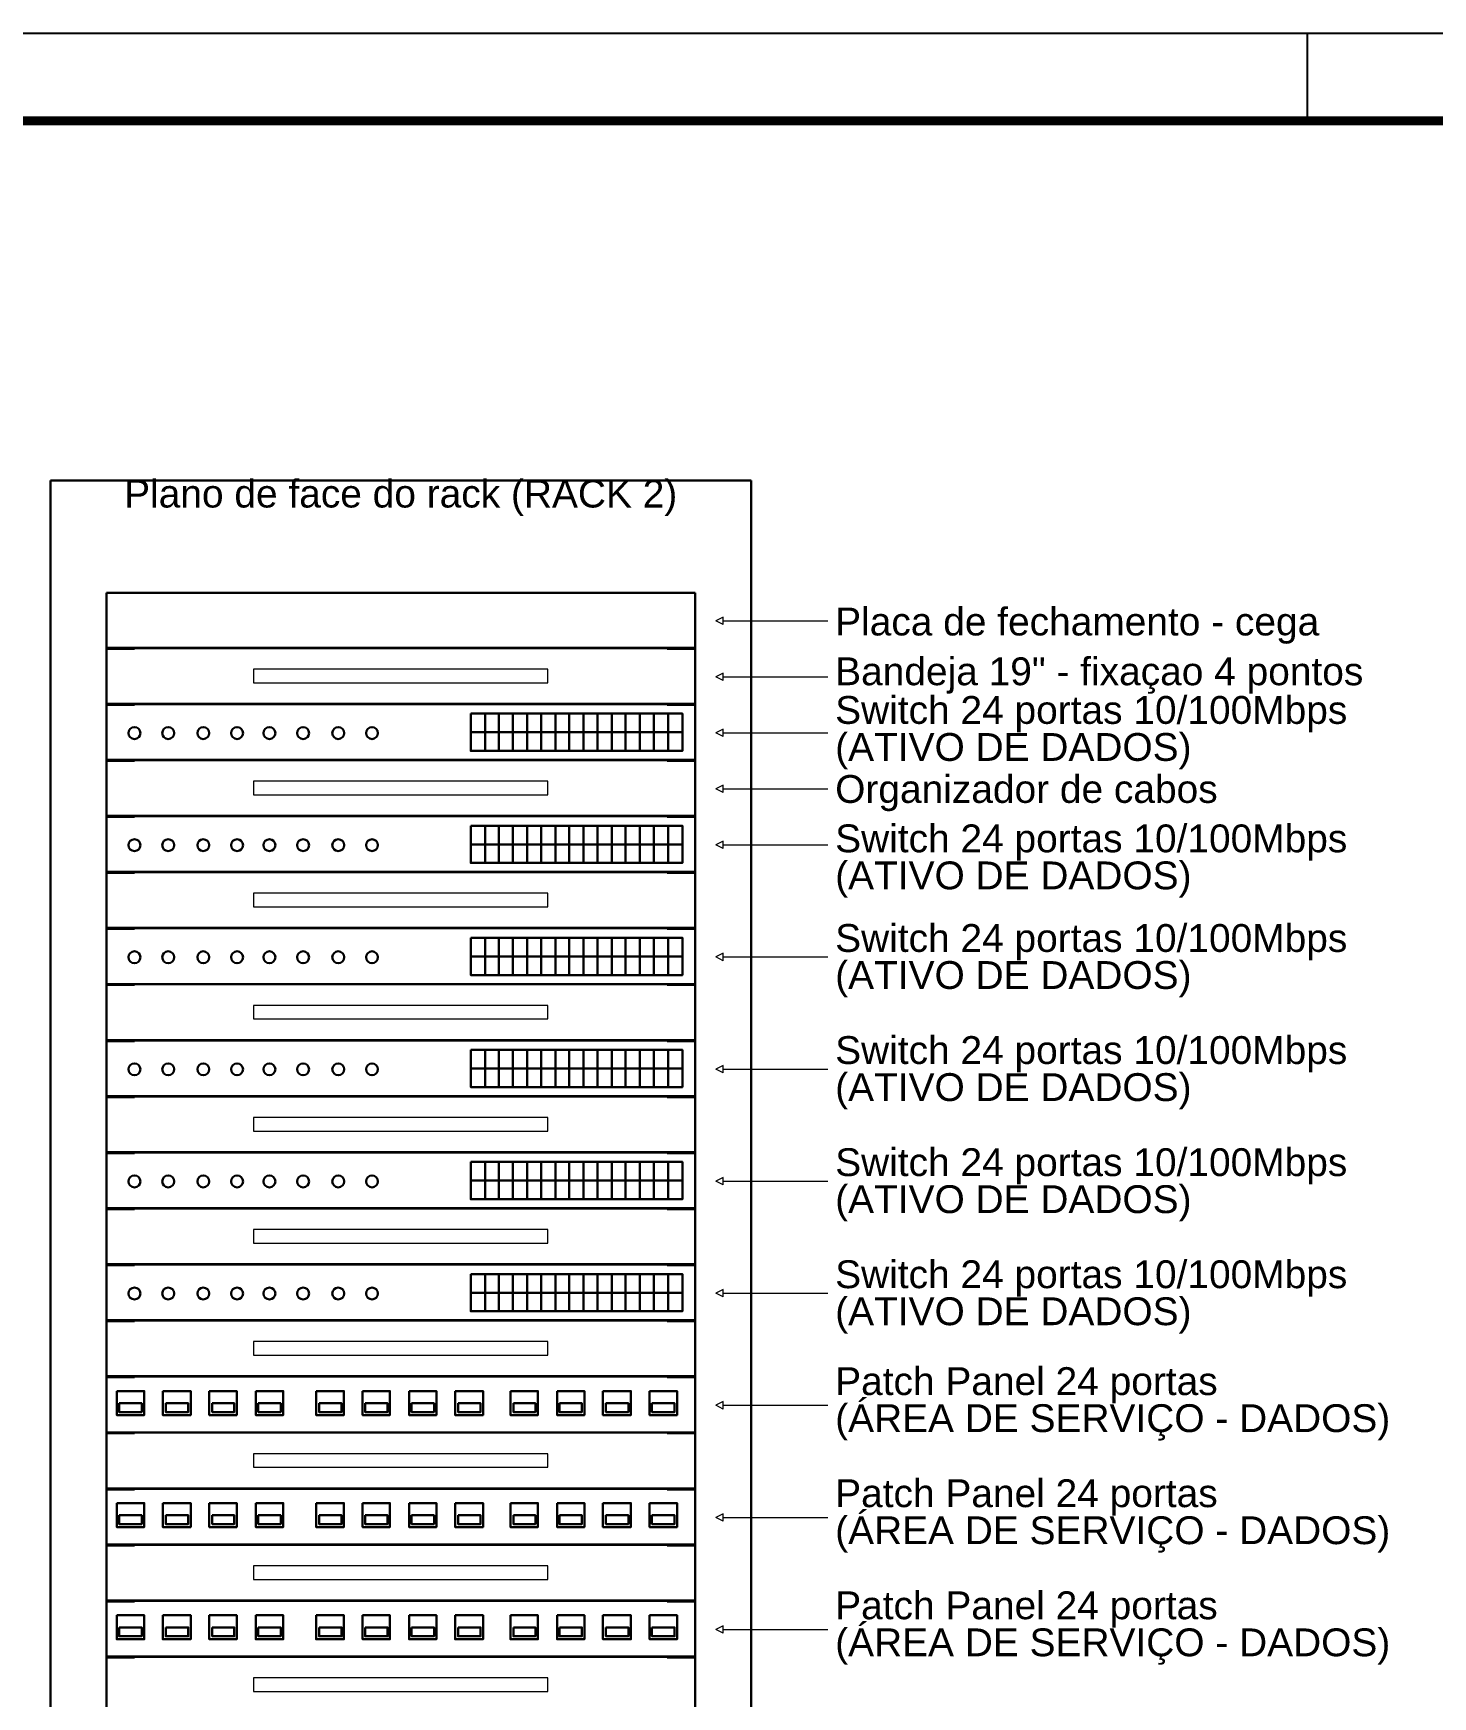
# Model space of a CAD drawing. Header units: millimetres. Extents: x 329 to 8779, y 382 to 3352.
# Drawn here: x 7127 to 7925, y 2403 to 3352 of the extents above; entities that cross this region are included whole.
import ezdxf

# ---------------------------------------------------------------- set-up
doc = ezdxf.new("R2010")
doc.units = ezdxf.units.MM
for name, color, linetype, lineweight in [('CE-Condutos', 6, 'Continuous', 30), ('DI-Linhas do quadro', 1, 'Continuous', 30), ('DI-Textos do quadro', 7, 'Continuous', 20), ('DI-Título do quadro', 1, 'Continuous', 30), ('P-SIMBOL', 5, 'Continuous', 20)]:
    doc.layers.add(name, color=color, linetype=linetype, lineweight=lineweight)
doc.layers.add('LEGENDA', color=7, linetype='Continuous')
doc.styles.add('Arial', font='Arial.ttf')

# ---------------------------------------------------------------- blocks, each defined once
blk = doc.blocks.new('A1 sem aba')
at = {"layer": 'LEGENDA'}
blk.add_line((-18.5, 58.4), (-18.5, 59.4), dxfattribs=at)
blk.add_lwpolyline([(-169, 59.4), (0, 59.4), (0, 0), (-169, 0), (-169, 59.4)], close=True, dxfattribs=at)
at = {"layer": 'LEGENDA', "const_width": 0.1}
blk.add_lwpolyline([(-1, 58.4), (-1, 1), (-166.5, 1), (-166.5, 58.4)], close=True, dxfattribs=at)

msp = doc.modelspace()

# ---------------------------------------------------------------- linework, layer by layer
at = {"layer": 'CE-Condutos'}
for p, q in [((7497.025, 2953.177), (7376.275, 2953.177)), ((7497.025, 2889.197), (7376.275, 2889.197)), ((7497.025, 2825.222), (7376.275, 2825.222)), ((7497.025, 2761.242), (7376.275, 2761.242)), ((7497.025, 2697.262), (7376.275, 2697.262)), ((7497.025, 2633.282), (7376.275, 2633.282))]:
    msp.add_line(p, q, dxfattribs=at)
for points in [[(7376.275, 2963.827), (7376.275, 2942.577), (7384.375, 2942.577), (7384.375, 2963.827), (7376.275, 2963.827)], [(7384.375, 2963.827), (7384.375, 2942.577), (7392.175, 2942.577), (7392.175, 2963.827), (7384.375, 2963.827)], [(7392.175, 2963.827), (7392.175, 2942.577), (7400.325, 2942.577), (7400.325, 2963.827), (7392.175, 2963.827)], [(7400.325, 2963.827), (7400.325, 2942.577), (7408.425, 2942.577), (7408.425, 2963.827), (7400.325, 2963.827)], [(7408.425, 2963.827), (7408.425, 2942.577), (7416.525, 2942.577), (7416.525, 2963.827), (7408.425, 2963.827)], [(7416.525, 2963.827), (7416.525, 2942.577), (7424.625, 2942.577), (7424.625, 2963.827), (7416.525, 2963.827)], [(7424.625, 2963.827), (7424.625, 2942.577), (7432.475, 2942.577), (7432.475, 2963.827), (7424.625, 2963.827)], [(7432.475, 2963.827), (7432.475, 2942.577), (7440.575, 2942.577), (7440.575, 2963.827), (7432.475, 2963.827)], [(7440.575, 2963.827), (7440.575, 2942.577), (7448.675, 2942.577), (7448.675, 2963.827), (7440.575, 2963.827)], [(7448.675, 2963.827), (7448.675, 2942.577), (7456.775, 2942.577), (7456.775, 2963.827), (7448.675, 2963.827)], [(7456.775, 2963.827), (7456.775, 2942.577), (7464.625, 2942.577), (7464.625, 2963.827), (7456.775, 2963.827)], [(7464.625, 2963.827), (7464.625, 2942.577), (7472.725, 2942.577), (7472.725, 2963.827), (7464.625, 2963.827)], [(7472.725, 2963.827), (7472.725, 2942.577), (7480.825, 2942.577), (7480.825, 2963.827), (7472.725, 2963.827)], [(7480.825, 2963.827), (7480.825, 2942.577), (7488.925, 2942.577), (7488.925, 2963.827), (7480.825, 2963.827)], [(7488.925, 2963.827), (7488.925, 2942.577), (7497.025, 2942.577), (7497.025, 2963.827), (7488.925, 2963.827)], [(7376.275, 2899.847), (7376.275, 2878.597), (7384.375, 2878.597), (7384.375, 2899.847), (7376.275, 2899.847)], [(7384.375, 2899.847), (7384.375, 2878.597), (7392.175, 2878.597), (7392.175, 2899.847), (7384.375, 2899.847)], [(7392.175, 2899.847), (7392.175, 2878.597), (7400.325, 2878.597), (7400.325, 2899.847), (7392.175, 2899.847)], [(7400.325, 2899.847), (7400.325, 2878.597), (7408.425, 2878.597), (7408.425, 2899.847), (7400.325, 2899.847)], [(7408.425, 2899.847), (7408.425, 2878.597), (7416.525, 2878.597), (7416.525, 2899.847), (7408.425, 2899.847)], [(7416.525, 2899.847), (7416.525, 2878.597), (7424.625, 2878.597), (7424.625, 2899.847), (7416.525, 2899.847)], [(7424.625, 2899.847), (7424.625, 2878.597), (7432.475, 2878.597), (7432.475, 2899.847), (7424.625, 2899.847)], [(7432.475, 2899.847), (7432.475, 2878.597), (7440.575, 2878.597), (7440.575, 2899.847), (7432.475, 2899.847)], [(7440.575, 2899.847), (7440.575, 2878.597), (7448.675, 2878.597), (7448.675, 2899.847), (7440.575, 2899.847)], [(7448.675, 2899.847), (7448.675, 2878.597), (7456.775, 2878.597), (7456.775, 2899.847), (7448.675, 2899.847)], [(7456.775, 2899.847), (7456.775, 2878.597), (7464.625, 2878.597), (7464.625, 2899.847), (7456.775, 2899.847)], [(7464.625, 2899.847), (7464.625, 2878.597), (7472.725, 2878.597), (7472.725, 2899.847), (7464.625, 2899.847)], [(7472.725, 2899.847), (7472.725, 2878.597), (7480.825, 2878.597), (7480.825, 2899.847), (7472.725, 2899.847)], [(7480.825, 2899.847), (7480.825, 2878.597), (7488.925, 2878.597), (7488.925, 2899.847), (7480.825, 2899.847)], [(7488.925, 2899.847), (7488.925, 2878.597), (7497.025, 2878.597), (7497.025, 2899.847), (7488.925, 2899.847)], [(7376.275, 2835.872), (7376.275, 2814.622), (7384.375, 2814.622), (7384.375, 2835.872), (7376.275, 2835.872)], [(7384.375, 2835.872), (7384.375, 2814.622), (7392.175, 2814.622), (7392.175, 2835.872), (7384.375, 2835.872)], [(7392.175, 2835.872), (7392.175, 2814.622), (7400.325, 2814.622), (7400.325, 2835.872), (7392.175, 2835.872)], [(7400.325, 2835.872), (7400.325, 2814.622), (7408.425, 2814.622), (7408.425, 2835.872), (7400.325, 2835.872)], [(7408.425, 2835.872), (7408.425, 2814.622), (7416.525, 2814.622), (7416.525, 2835.872), (7408.425, 2835.872)], [(7416.525, 2835.872), (7416.525, 2814.622), (7424.625, 2814.622), (7424.625, 2835.872), (7416.525, 2835.872)], [(7424.625, 2835.872), (7424.625, 2814.622), (7432.475, 2814.622), (7432.475, 2835.872), (7424.625, 2835.872)], [(7432.475, 2835.872), (7432.475, 2814.622), (7440.575, 2814.622), (7440.575, 2835.872), (7432.475, 2835.872)], [(7440.575, 2835.872), (7440.575, 2814.622), (7448.675, 2814.622), (7448.675, 2835.872), (7440.575, 2835.872)], [(7448.675, 2835.872), (7448.675, 2814.622), (7456.775, 2814.622), (7456.775, 2835.872), (7448.675, 2835.872)], [(7456.775, 2835.872), (7456.775, 2814.622), (7464.625, 2814.622), (7464.625, 2835.872), (7456.775, 2835.872)], [(7464.625, 2835.872), (7464.625, 2814.622), (7472.725, 2814.622), (7472.725, 2835.872), (7464.625, 2835.872)], [(7472.725, 2835.872), (7472.725, 2814.622), (7480.825, 2814.622), (7480.825, 2835.872), (7472.725, 2835.872)], [(7480.825, 2835.872), (7480.825, 2814.622), (7488.925, 2814.622), (7488.925, 2835.872), (7480.825, 2835.872)], [(7488.925, 2835.872), (7488.925, 2814.622), (7497.025, 2814.622), (7497.025, 2835.872), (7488.925, 2835.872)], [(7376.275, 2771.892), (7376.275, 2750.642), (7384.375, 2750.642), (7384.375, 2771.892), (7376.275, 2771.892)], [(7384.375, 2771.892), (7384.375, 2750.642), (7392.175, 2750.642), (7392.175, 2771.892), (7384.375, 2771.892)], [(7392.175, 2771.892), (7392.175, 2750.642), (7400.325, 2750.642), (7400.325, 2771.892), (7392.175, 2771.892)], [(7400.325, 2771.892), (7400.325, 2750.642), (7408.425, 2750.642), (7408.425, 2771.892), (7400.325, 2771.892)], [(7408.425, 2771.892), (7408.425, 2750.642), (7416.525, 2750.642), (7416.525, 2771.892), (7408.425, 2771.892)], [(7416.525, 2771.892), (7416.525, 2750.642), (7424.625, 2750.642), (7424.625, 2771.892), (7416.525, 2771.892)], [(7424.625, 2771.892), (7424.625, 2750.642), (7432.475, 2750.642), (7432.475, 2771.892), (7424.625, 2771.892)], [(7432.475, 2771.892), (7432.475, 2750.642), (7440.575, 2750.642), (7440.575, 2771.892), (7432.475, 2771.892)], [(7440.575, 2771.892), (7440.575, 2750.642), (7448.675, 2750.642), (7448.675, 2771.892), (7440.575, 2771.892)], [(7448.675, 2771.892), (7448.675, 2750.642), (7456.775, 2750.642), (7456.775, 2771.892), (7448.675, 2771.892)], [(7456.775, 2771.892), (7456.775, 2750.642), (7464.625, 2750.642), (7464.625, 2771.892), (7456.775, 2771.892)], [(7464.625, 2771.892), (7464.625, 2750.642), (7472.725, 2750.642), (7472.725, 2771.892), (7464.625, 2771.892)], [(7472.725, 2771.892), (7472.725, 2750.642), (7480.825, 2750.642), (7480.825, 2771.892), (7472.725, 2771.892)], [(7480.825, 2771.892), (7480.825, 2750.642), (7488.925, 2750.642), (7488.925, 2771.892), (7480.825, 2771.892)], [(7488.925, 2771.892), (7488.925, 2750.642), (7497.025, 2750.642), (7497.025, 2771.892), (7488.925, 2771.892)], [(7376.275, 2707.912), (7376.275, 2686.662), (7384.375, 2686.662), (7384.375, 2707.912), (7376.275, 2707.912)], [(7384.375, 2707.912), (7384.375, 2686.662), (7392.175, 2686.662), (7392.175, 2707.912), (7384.375, 2707.912)], [(7392.175, 2707.912), (7392.175, 2686.662), (7400.325, 2686.662), (7400.325, 2707.912), (7392.175, 2707.912)], [(7400.325, 2707.912), (7400.325, 2686.662), (7408.425, 2686.662), (7408.425, 2707.912), (7400.325, 2707.912)], [(7408.425, 2707.912), (7408.425, 2686.662), (7416.525, 2686.662), (7416.525, 2707.912), (7408.425, 2707.912)], [(7416.525, 2707.912), (7416.525, 2686.662), (7424.625, 2686.662), (7424.625, 2707.912), (7416.525, 2707.912)], [(7424.625, 2707.912), (7424.625, 2686.662), (7432.475, 2686.662), (7432.475, 2707.912), (7424.625, 2707.912)], [(7432.475, 2707.912), (7432.475, 2686.662), (7440.575, 2686.662), (7440.575, 2707.912), (7432.475, 2707.912)], [(7440.575, 2707.912), (7440.575, 2686.662), (7448.675, 2686.662), (7448.675, 2707.912), (7440.575, 2707.912)], [(7448.675, 2707.912), (7448.675, 2686.662), (7456.775, 2686.662), (7456.775, 2707.912), (7448.675, 2707.912)], [(7456.775, 2707.912), (7456.775, 2686.662), (7464.625, 2686.662), (7464.625, 2707.912), (7456.775, 2707.912)], [(7464.625, 2707.912), (7464.625, 2686.662), (7472.725, 2686.662), (7472.725, 2707.912), (7464.625, 2707.912)], [(7472.725, 2707.912), (7472.725, 2686.662), (7480.825, 2686.662), (7480.825, 2707.912), (7472.725, 2707.912)], [(7480.825, 2707.912), (7480.825, 2686.662), (7488.925, 2686.662), (7488.925, 2707.912), (7480.825, 2707.912)], [(7488.925, 2707.912), (7488.925, 2686.662), (7497.025, 2686.662), (7497.025, 2707.912), (7488.925, 2707.912)], [(7376.275, 2643.932), (7376.275, 2622.682), (7384.375, 2622.682), (7384.375, 2643.932), (7376.275, 2643.932)], [(7384.375, 2643.932), (7384.375, 2622.682), (7392.175, 2622.682), (7392.175, 2643.932), (7384.375, 2643.932)], [(7392.175, 2643.932), (7392.175, 2622.682), (7400.325, 2622.682), (7400.325, 2643.932), (7392.175, 2643.932)], [(7400.325, 2643.932), (7400.325, 2622.682), (7408.425, 2622.682), (7408.425, 2643.932), (7400.325, 2643.932)], [(7408.425, 2643.932), (7408.425, 2622.682), (7416.525, 2622.682), (7416.525, 2643.932), (7408.425, 2643.932)], [(7416.525, 2643.932), (7416.525, 2622.682), (7424.625, 2622.682), (7424.625, 2643.932), (7416.525, 2643.932)], [(7424.625, 2643.932), (7424.625, 2622.682), (7432.475, 2622.682), (7432.475, 2643.932), (7424.625, 2643.932)], [(7432.475, 2643.932), (7432.475, 2622.682), (7440.575, 2622.682), (7440.575, 2643.932), (7432.475, 2643.932)], [(7440.575, 2643.932), (7440.575, 2622.682), (7448.675, 2622.682), (7448.675, 2643.932), (7440.575, 2643.932)], [(7448.675, 2643.932), (7448.675, 2622.682), (7456.775, 2622.682), (7456.775, 2643.932), (7448.675, 2643.932)], [(7456.775, 2643.932), (7456.775, 2622.682), (7464.625, 2622.682), (7464.625, 2643.932), (7456.775, 2643.932)], [(7464.625, 2643.932), (7464.625, 2622.682), (7472.725, 2622.682), (7472.725, 2643.932), (7464.625, 2643.932)], [(7472.725, 2643.932), (7472.725, 2622.682), (7480.825, 2622.682), (7480.825, 2643.932), (7472.725, 2643.932)], [(7480.825, 2643.932), (7480.825, 2622.682), (7488.925, 2622.682), (7488.925, 2643.932), (7480.825, 2643.932)], [(7488.925, 2643.932), (7488.925, 2622.682), (7497.025, 2622.682), (7497.025, 2643.932), (7488.925, 2643.932)], [(7174.125, 2577.157), (7174.125, 2563.457), (7189.825, 2563.457), (7189.825, 2577.157), (7174.125, 2577.157)], [(7200.425, 2577.157), (7200.425, 2563.457), (7216.375, 2563.457), (7216.375, 2577.157), (7200.425, 2577.157)], [(7226.975, 2577.157), (7226.975, 2563.457), (7242.625, 2563.457), (7242.625, 2577.157), (7226.975, 2577.157)], [(7253.525, 2577.157), (7253.525, 2563.457), (7269.175, 2563.457), (7269.175, 2577.157), (7253.525, 2577.157)], [(7287.925, 2577.157), (7287.925, 2563.457), (7303.875, 2563.457), (7303.875, 2577.157), (7287.925, 2577.157)], [(7314.475, 2577.157), (7314.475, 2563.457), (7330.125, 2563.457), (7330.125, 2577.157), (7314.475, 2577.157)], [(7341.025, 2577.157), (7341.025, 2563.457), (7356.675, 2563.457), (7356.675, 2577.157), (7341.025, 2577.157)], [(7367.325, 2577.157), (7367.325, 2563.457), (7383.275, 2563.457), (7383.275, 2577.157), (7367.325, 2577.157)], [(7398.925, 2577.157), (7398.925, 2563.457), (7414.575, 2563.457), (7414.575, 2577.157), (7398.925, 2577.157)], [(7425.475, 2577.157), (7425.475, 2563.457), (7441.125, 2563.457), (7441.125, 2577.157), (7425.475, 2577.157)], [(7451.725, 2577.157), (7451.725, 2563.457), (7467.675, 2563.457), (7467.675, 2577.157), (7451.725, 2577.157)], [(7478.275, 2577.157), (7478.275, 2563.457), (7493.975, 2563.457), (7493.975, 2577.157), (7478.275, 2577.157)], [(7175.525, 2570.207), (7175.525, 2565.157), (7188.425, 2565.157), (7188.425, 2570.207), (7175.525, 2570.207)], [(7202.125, 2570.207), (7202.125, 2565.157), (7214.975, 2565.157), (7214.975, 2570.207), (7202.125, 2570.207)], [(7228.675, 2570.207), (7228.675, 2565.157), (7241.225, 2565.157), (7241.225, 2570.207), (7228.675, 2570.207)], [(7254.925, 2570.207), (7254.925, 2565.157), (7267.775, 2565.157), (7267.775, 2570.207), (7254.925, 2570.207)], [(7289.625, 2570.207), (7289.625, 2565.157), (7302.475, 2565.157), (7302.475, 2570.207), (7289.625, 2570.207)], [(7315.875, 2570.207), (7315.875, 2565.157), (7328.725, 2565.157), (7328.725, 2570.207), (7315.875, 2570.207)], [(7342.425, 2570.207), (7342.425, 2565.157), (7355.275, 2565.157), (7355.275, 2570.207), (7342.425, 2570.207)], [(7368.975, 2570.207), (7368.975, 2565.157), (7381.875, 2565.157), (7381.875, 2570.207), (7368.975, 2570.207)], [(7400.575, 2570.207), (7400.575, 2565.157), (7413.175, 2565.157), (7413.175, 2570.207), (7400.575, 2570.207)], [(7426.875, 2570.207), (7426.875, 2565.157), (7439.725, 2565.157), (7439.725, 2570.207), (7426.875, 2570.207)], [(7453.425, 2570.207), (7453.425, 2565.157), (7466.275, 2565.157), (7466.275, 2570.207), (7453.425, 2570.207)], [(7479.675, 2570.207), (7479.675, 2565.157), (7492.575, 2565.157), (7492.575, 2570.207), (7479.675, 2570.207)], [(7174.125, 2513.177), (7174.125, 2499.477), (7189.825, 2499.477), (7189.825, 2513.177), (7174.125, 2513.177)], [(7200.425, 2513.177), (7200.425, 2499.477), (7216.375, 2499.477), (7216.375, 2513.177), (7200.425, 2513.177)], [(7226.975, 2513.177), (7226.975, 2499.477), (7242.625, 2499.477), (7242.625, 2513.177), (7226.975, 2513.177)], [(7253.525, 2513.177), (7253.525, 2499.477), (7269.175, 2499.477), (7269.175, 2513.177), (7253.525, 2513.177)], [(7287.925, 2513.177), (7287.925, 2499.477), (7303.875, 2499.477), (7303.875, 2513.177), (7287.925, 2513.177)], [(7314.475, 2513.177), (7314.475, 2499.477), (7330.125, 2499.477), (7330.125, 2513.177), (7314.475, 2513.177)], [(7341.025, 2513.177), (7341.025, 2499.477), (7356.675, 2499.477), (7356.675, 2513.177), (7341.025, 2513.177)], [(7367.325, 2513.177), (7367.325, 2499.477), (7383.275, 2499.477), (7383.275, 2513.177), (7367.325, 2513.177)], [(7398.925, 2513.177), (7398.925, 2499.477), (7414.575, 2499.477), (7414.575, 2513.177), (7398.925, 2513.177)], [(7425.475, 2513.177), (7425.475, 2499.477), (7441.125, 2499.477), (7441.125, 2513.177), (7425.475, 2513.177)], [(7451.725, 2513.177), (7451.725, 2499.477), (7467.675, 2499.477), (7467.675, 2513.177), (7451.725, 2513.177)], [(7478.275, 2513.177), (7478.275, 2499.477), (7493.975, 2499.477), (7493.975, 2513.177), (7478.275, 2513.177)], [(7175.525, 2506.227), (7175.525, 2501.177), (7188.425, 2501.177), (7188.425, 2506.227), (7175.525, 2506.227)], [(7202.125, 2506.227), (7202.125, 2501.177), (7214.975, 2501.177), (7214.975, 2506.227), (7202.125, 2506.227)], [(7228.675, 2506.227), (7228.675, 2501.177), (7241.225, 2501.177), (7241.225, 2506.227), (7228.675, 2506.227)], [(7254.925, 2506.227), (7254.925, 2501.177), (7267.775, 2501.177), (7267.775, 2506.227), (7254.925, 2506.227)], [(7289.625, 2506.227), (7289.625, 2501.177), (7302.475, 2501.177), (7302.475, 2506.227), (7289.625, 2506.227)], [(7315.875, 2506.227), (7315.875, 2501.177), (7328.725, 2501.177), (7328.725, 2506.227), (7315.875, 2506.227)], [(7342.425, 2506.227), (7342.425, 2501.177), (7355.275, 2501.177), (7355.275, 2506.227), (7342.425, 2506.227)], [(7368.975, 2506.227), (7368.975, 2501.177), (7381.875, 2501.177), (7381.875, 2506.227), (7368.975, 2506.227)], [(7400.575, 2506.227), (7400.575, 2501.177), (7413.175, 2501.177), (7413.175, 2506.227), (7400.575, 2506.227)], [(7426.875, 2506.227), (7426.875, 2501.177), (7439.725, 2501.177), (7439.725, 2506.227), (7426.875, 2506.227)], [(7453.425, 2506.227), (7453.425, 2501.177), (7466.275, 2501.177), (7466.275, 2506.227), (7453.425, 2506.227)], [(7479.675, 2506.227), (7479.675, 2501.177), (7492.575, 2501.177), (7492.575, 2506.227), (7479.675, 2506.227)], [(7174.125, 2449.197), (7174.125, 2435.497), (7189.825, 2435.497), (7189.825, 2449.197), (7174.125, 2449.197)], [(7175.525, 2442.247), (7175.525, 2437.197), (7188.425, 2437.197), (7188.425, 2442.247), (7175.525, 2442.247)], [(7200.425, 2449.197), (7200.425, 2435.497), (7216.375, 2435.497), (7216.375, 2449.197), (7200.425, 2449.197)], [(7202.125, 2442.247), (7202.125, 2437.197), (7214.975, 2437.197), (7214.975, 2442.247), (7202.125, 2442.247)], [(7226.975, 2449.197), (7226.975, 2435.497), (7242.625, 2435.497), (7242.625, 2449.197), (7226.975, 2449.197)], [(7228.675, 2442.247), (7228.675, 2437.197), (7241.225, 2437.197), (7241.225, 2442.247), (7228.675, 2442.247)], [(7253.525, 2449.197), (7253.525, 2435.497), (7269.175, 2435.497), (7269.175, 2449.197), (7253.525, 2449.197)], [(7254.925, 2442.247), (7254.925, 2437.197), (7267.775, 2437.197), (7267.775, 2442.247), (7254.925, 2442.247)], [(7287.925, 2449.197), (7287.925, 2435.497), (7303.875, 2435.497), (7303.875, 2449.197), (7287.925, 2449.197)], [(7289.625, 2442.247), (7289.625, 2437.197), (7302.475, 2437.197), (7302.475, 2442.247), (7289.625, 2442.247)], [(7314.475, 2449.197), (7314.475, 2435.497), (7330.125, 2435.497), (7330.125, 2449.197), (7314.475, 2449.197)], [(7315.875, 2442.247), (7315.875, 2437.197), (7328.725, 2437.197), (7328.725, 2442.247), (7315.875, 2442.247)], [(7341.025, 2449.197), (7341.025, 2435.497), (7356.675, 2435.497), (7356.675, 2449.197), (7341.025, 2449.197)], [(7342.425, 2442.247), (7342.425, 2437.197), (7355.275, 2437.197), (7355.275, 2442.247), (7342.425, 2442.247)], [(7367.325, 2449.197), (7367.325, 2435.497), (7383.275, 2435.497), (7383.275, 2449.197), (7367.325, 2449.197)], [(7368.975, 2442.247), (7368.975, 2437.197), (7381.875, 2437.197), (7381.875, 2442.247), (7368.975, 2442.247)], [(7398.925, 2449.197), (7398.925, 2435.497), (7414.575, 2435.497), (7414.575, 2449.197), (7398.925, 2449.197)], [(7400.575, 2442.247), (7400.575, 2437.197), (7413.175, 2437.197), (7413.175, 2442.247), (7400.575, 2442.247)], [(7425.475, 2449.197), (7425.475, 2435.497), (7441.125, 2435.497), (7441.125, 2449.197), (7425.475, 2449.197)], [(7426.875, 2442.247), (7426.875, 2437.197), (7439.725, 2437.197), (7439.725, 2442.247), (7426.875, 2442.247)], [(7451.725, 2449.197), (7451.725, 2435.497), (7467.675, 2435.497), (7467.675, 2449.197), (7451.725, 2449.197)], [(7453.425, 2442.247), (7453.425, 2437.197), (7466.275, 2437.197), (7466.275, 2442.247), (7453.425, 2442.247)], [(7478.275, 2449.197), (7478.275, 2435.497), (7493.975, 2435.497), (7493.975, 2449.197), (7478.275, 2449.197)], [(7479.675, 2442.247), (7479.675, 2437.197), (7492.575, 2437.197), (7492.575, 2442.247), (7479.675, 2442.247)]]:
    msp.add_lwpolyline(points, close=True, dxfattribs=at)
for centre in [(7184.275, 2952.727), (7203.525, 2952.727), (7223.575, 2952.727), (7242.875, 2952.727), (7261.325, 2952.727), (7280.575, 2952.727), (7300.625, 2952.727), (7319.875, 2952.727), (7184.275, 2888.747), (7203.525, 2888.747), (7223.575, 2888.747), (7242.875, 2888.747), (7261.325, 2888.747), (7280.575, 2888.747), (7300.625, 2888.747), (7319.875, 2888.747), (7184.275, 2824.772), (7203.525, 2824.772), (7223.575, 2824.772), (7242.875, 2824.772), (7261.325, 2824.772), (7280.575, 2824.772), (7300.625, 2824.772), (7319.875, 2824.772), (7184.275, 2760.792), (7203.525, 2760.792), (7223.575, 2760.792), (7242.875, 2760.792), (7261.325, 2760.792), (7280.575, 2760.792), (7300.625, 2760.792), (7319.875, 2760.792), (7184.275, 2696.812), (7203.525, 2696.812), (7223.575, 2696.812), (7242.875, 2696.812), (7261.325, 2696.812), (7280.575, 2696.812), (7300.625, 2696.812), (7319.875, 2696.812), (7184.275, 2632.832), (7203.525, 2632.832), (7223.575, 2632.832), (7242.875, 2632.832), (7261.325, 2632.832), (7280.575, 2632.832), (7300.625, 2632.832), (7319.875, 2632.832)]:
    msp.add_circle(centre, 3.404, dxfattribs=at)
at = {"layer": 'DI-Linhas do quadro', "linetype": 'Continuous'}
for p, q in [((7136.285, 3096.832), (7536.285, 3096.832)), ((7136.285, 3096.832), (7136.285, 1561.352)), ((7536.285, 3096.832), (7536.285, 1561.352)), ((7168.275, 3032.857), (7504.295, 3032.857)), ((7168.275, 3032.857), (7168.275, 1625.327)), ((7168.275, 3032.857), (7184.269, 3032.857)), ((7504.295, 3032.857), (7488.3, 3032.857)), ((7504.295, 3032.857), (7504.295, 1625.327)), ((7168.275, 3000.867), (7184.269, 3000.867)), ((7504.295, 3000.867), (7488.3, 3000.867)), ((7168.275, 2968.877), (7184.269, 2968.877)), ((7504.295, 2968.877), (7488.3, 2968.877)), ((7168.275, 2936.887), (7184.269, 2936.887)), ((7504.295, 2936.887), (7488.3, 2936.887)), ((7168.275, 2904.897), (7184.269, 2904.897)), ((7504.295, 2904.897), (7488.3, 2904.897)), ((7168.275, 2872.907), (7184.269, 2872.907)), ((7504.295, 2872.907), (7488.3, 2872.907)), ((7168.275, 2840.922), (7184.269, 2840.922)), ((7504.295, 2840.922), (7488.3, 2840.922)), ((7168.275, 2808.932), (7184.269, 2808.932)), ((7504.295, 2808.932), (7488.3, 2808.932)), ((7168.275, 2776.942), (7184.269, 2776.942)), ((7504.295, 2776.942), (7488.3, 2776.942)), ((7168.275, 2744.952), (7184.269, 2744.952)), ((7504.295, 2744.952), (7488.3, 2744.952)), ((7168.275, 2712.962), (7184.269, 2712.962)), ((7504.295, 2712.962), (7488.3, 2712.962)), ((7168.275, 2680.972), (7184.269, 2680.972)), ((7504.295, 2680.972), (7488.3, 2680.972)), ((7168.275, 2648.982), (7184.269, 2648.982)), ((7504.295, 2648.982), (7488.3, 2648.982)), ((7168.275, 2616.997), (7184.269, 2616.997)), ((7504.295, 2616.997), (7488.3, 2616.997)), ((7168.275, 2585.007), (7184.269, 2585.007)), ((7168.275, 2585.007), (7184.275, 2585.007)), ((7504.295, 2585.007), (7488.3, 2585.007)), ((7168.275, 2553.017), (7184.269, 2553.017)), ((7504.295, 2553.017), (7488.3, 2553.017)), ((7168.275, 2521.027), (7184.269, 2521.027)), ((7168.275, 2521.027), (7184.275, 2521.027)), ((7504.295, 2521.027), (7488.3, 2521.027)), ((7168.275, 2489.037), (7184.269, 2489.037)), ((7504.295, 2489.037), (7488.3, 2489.037)), ((7168.275, 2457.047), (7184.269, 2457.047)), ((7168.275, 2457.047), (7184.275, 2457.047)), ((7504.295, 2457.047), (7488.3, 2457.047)), ((7168.275, 2425.062), (7184.269, 2425.062)), ((7504.295, 2425.062), (7488.3, 2425.062))]:
    msp.add_line(p, q, dxfattribs=at)
at = {"layer": 'DI-Textos do quadro', "linetype": 'Continuous'}
for p, q in [((7520.29, 3018.977), (7516.055, 3016.862)), ((7520.29, 3014.742), (7516.055, 3016.862)), ((7520.29, 3014.742), (7520.29, 3018.977)), ((7520.29, 3016.862), (7580.035, 3016.862)), ((7520.29, 2986.992), (7516.055, 2984.872)), ((7520.29, 2982.752), (7516.055, 2984.872)), ((7520.29, 2982.752), (7520.29, 2986.992)), ((7520.29, 2984.872), (7580.035, 2984.872)), ((7520.29, 2955.002), (7516.055, 2952.882)), ((7520.29, 2950.762), (7520.29, 2955.002)), ((7520.29, 2950.762), (7516.055, 2952.882)), ((7520.29, 2952.882), (7580.035, 2952.882)), ((7520.29, 2923.012), (7516.055, 2920.892)), ((7520.29, 2918.777), (7516.055, 2920.892)), ((7520.29, 2918.777), (7520.29, 2923.012)), ((7520.29, 2920.892), (7580.035, 2920.892)), ((7520.29, 2891.022), (7516.055, 2888.902)), ((7520.29, 2886.782), (7516.055, 2888.902)), ((7520.29, 2886.782), (7520.29, 2891.022)), ((7520.29, 2888.902), (7580.035, 2888.902)), ((7520.29, 2827.047), (7516.055, 2824.927)), ((7520.29, 2822.807), (7516.055, 2824.927)), ((7520.29, 2822.807), (7520.29, 2827.047)), ((7520.29, 2824.927), (7580.035, 2824.927)), ((7520.29, 2763.067), (7516.055, 2760.947)), ((7520.29, 2758.827), (7516.055, 2760.947)), ((7520.29, 2758.827), (7520.29, 2763.067)), ((7520.29, 2760.947), (7580.035, 2760.947)), ((7520.29, 2699.087), (7516.055, 2696.967)), ((7520.29, 2694.847), (7516.055, 2696.967)), ((7520.29, 2694.847), (7520.29, 2699.087)), ((7520.29, 2696.967), (7580.035, 2696.967)), ((7520.29, 2635.107), (7516.055, 2632.987)), ((7520.29, 2630.867), (7516.055, 2632.987)), ((7520.29, 2630.867), (7520.29, 2635.107)), ((7520.29, 2632.987), (7580.035, 2632.987)), ((7520.29, 2571.127), (7516.055, 2569.012)), ((7520.29, 2566.892), (7516.055, 2569.012)), ((7520.29, 2566.892), (7520.29, 2571.127)), ((7520.29, 2569.012), (7580.035, 2569.012)), ((7520.29, 2507.147), (7516.055, 2505.032)), ((7520.29, 2502.912), (7520.29, 2507.147)), ((7520.29, 2502.912), (7516.055, 2505.032)), ((7520.29, 2505.032), (7580.035, 2505.032)), ((7520.29, 2443.167), (7516.055, 2441.052)), ((7520.29, 2438.932), (7516.055, 2441.052)), ((7520.29, 2438.932), (7520.29, 2443.167)), ((7520.29, 2441.052), (7580.035, 2441.052))]:
    msp.add_line(p, q, dxfattribs=at)
at = {"layer": 'P-SIMBOL'}
for points in [[(7168.275, 3032.857), (7168.275, 3001.807), (7504.275, 3001.807), (7504.275, 3032.857), (7168.275, 3032.857)], [(7168.275, 3000.867), (7168.275, 2969.817), (7504.275, 2969.817), (7504.275, 3000.867), (7168.275, 3000.867)], [(7252.275, 2989.217), (7252.275, 2981.467), (7420.275, 2981.467), (7420.275, 2989.217), (7252.275, 2989.217)], [(7168.275, 2968.877), (7168.275, 2937.827), (7504.275, 2937.827), (7504.275, 2968.877), (7168.275, 2968.877)], [(7168.275, 2936.887), (7168.275, 2905.837), (7504.275, 2905.837), (7504.275, 2936.887), (7168.275, 2936.887)], [(7252.275, 2925.237), (7252.275, 2917.487), (7420.275, 2917.487), (7420.275, 2925.237), (7252.275, 2925.237)], [(7168.275, 2904.897), (7168.275, 2873.847), (7504.275, 2873.847), (7504.275, 2904.897), (7168.275, 2904.897)], [(7168.275, 2872.907), (7168.275, 2841.857), (7504.275, 2841.857), (7504.275, 2872.907), (7168.275, 2872.907)], [(7252.275, 2861.257), (7252.275, 2853.507), (7420.275, 2853.507), (7420.275, 2861.257), (7252.275, 2861.257)], [(7168.275, 2840.922), (7168.275, 2809.872), (7504.275, 2809.872), (7504.275, 2840.922), (7168.275, 2840.922)], [(7168.275, 2808.932), (7168.275, 2777.882), (7504.275, 2777.882), (7504.275, 2808.932), (7168.275, 2808.932)], [(7252.275, 2797.282), (7252.275, 2789.532), (7420.275, 2789.532), (7420.275, 2797.282), (7252.275, 2797.282)], [(7168.275, 2776.942), (7168.275, 2745.892), (7504.275, 2745.892), (7504.275, 2776.942), (7168.275, 2776.942)], [(7168.275, 2744.952), (7168.275, 2713.902), (7504.275, 2713.902), (7504.275, 2744.952), (7168.275, 2744.952)], [(7252.275, 2733.302), (7252.275, 2725.552), (7420.275, 2725.552), (7420.275, 2733.302), (7252.275, 2733.302)], [(7168.275, 2712.962), (7168.275, 2681.912), (7504.275, 2681.912), (7504.275, 2712.962), (7168.275, 2712.962)], [(7168.275, 2680.972), (7168.275, 2649.922), (7504.275, 2649.922), (7504.275, 2680.972), (7168.275, 2680.972)], [(7252.275, 2669.322), (7252.275, 2661.572), (7420.275, 2661.572), (7420.275, 2669.322), (7252.275, 2669.322)], [(7168.275, 2648.982), (7168.275, 2617.932), (7504.275, 2617.932), (7504.275, 2648.982), (7168.275, 2648.982)], [(7168.275, 2616.997), (7168.275, 2585.947), (7504.275, 2585.947), (7504.275, 2616.997), (7168.275, 2616.997)], [(7252.275, 2605.347), (7252.275, 2597.597), (7420.275, 2597.597), (7420.275, 2605.347), (7252.275, 2605.347)], [(7168.275, 2585.007), (7168.275, 2553.957), (7504.275, 2553.957), (7504.275, 2585.007), (7168.275, 2585.007)], [(7168.275, 2553.017), (7168.275, 2521.967), (7504.275, 2521.967), (7504.275, 2553.017), (7168.275, 2553.017)], [(7252.275, 2541.367), (7252.275, 2533.617), (7420.275, 2533.617), (7420.275, 2541.367), (7252.275, 2541.367)], [(7168.275, 2521.027), (7168.275, 2489.977), (7504.275, 2489.977), (7504.275, 2521.027), (7168.275, 2521.027)], [(7168.275, 2489.037), (7168.275, 2457.987), (7504.275, 2457.987), (7504.275, 2489.037), (7168.275, 2489.037)], [(7252.275, 2477.387), (7252.275, 2469.637), (7420.275, 2469.637), (7420.275, 2477.387), (7252.275, 2477.387)], [(7168.275, 2457.047), (7168.275, 2425.997), (7504.275, 2425.997), (7504.275, 2457.047), (7168.275, 2457.047)], [(7168.275, 2425.062), (7168.275, 2394.012), (7504.275, 2394.012), (7504.275, 2425.062), (7168.275, 2425.062)], [(7252.275, 2413.412), (7252.275, 2405.662), (7420.275, 2405.662), (7420.275, 2413.412), (7252.275, 2413.412)]]:
    msp.add_lwpolyline(points, close=True, dxfattribs=at)

# ---------------------------------------------------------------- block references
at = {"layer": 'LEGENDA', "xscale": 49.99999999947613, "yscale": 49.99999999947613, "zscale": 49.99999999947613}
msp.add_blockref('A1 sem aba', (8778.869, 382.199), dxfattribs=at)

# ---------------------------------------------------------------- texts
at = {"layer": 'DI-Textos do quadro', "char_height": 15.885, "attachment_point": 7, "line_spacing_factor": 0.798, "style": 'Arial'}
for s, insert, width in [('Placa de fechamento - cega', (7584.265, 3003.667), 495.612), ('Bandeja 19" - fixaçao 4 pontos', (7584.265, 2975.158), 571.86), ('Switch 24 portas 10/100Mbps \\P(ATIVO DE DADOS)', (7584.265, 2932.084), 495.612), ('Organizador de cabos', (7584.265, 2908.098), 457.488), ('Switch 24 portas 10/100Mbps \\P(ATIVO DE DADOS)', (7584.265, 2858.776), 495.612), ('Switch 24 portas 10/100Mbps \\P(ATIVO DE DADOS)', (7584.265, 2801.908), 495.612), ('Switch 24 portas 10/100Mbps \\P(ATIVO DE DADOS)', (7584.265, 2737.928), 495.612), ('Switch 24 portas 10/100Mbps \\P(ATIVO DE DADOS)', (7584.265, 2673.948), 495.612), ('Switch 24 portas 10/100Mbps \\P(ATIVO DE DADOS)', (7584.265, 2609.968), 495.612), ('Patch Panel 24 portas\\P(ÁREA DE SERVIÇO - DADOS)', (7584.265, 2548.839), 337.04523), ('Patch Panel 24 portas\\P(ÁREA DE SERVIÇO - DADOS)', (7584.265, 2484.859), 349.08193), ('Patch Panel 24 portas\\P(ÁREA DE SERVIÇO - DADOS)', (7584.265, 2420.879), 390.00684)]:
    msp.add_mtext(s, dxfattribs=dict(at, insert=insert, width=width))
at = {"layer": 'DI-Título do quadro', "insert": (7336.265, 3076.709), "char_height": 15.885, "width": 571.86, "attachment_point": 8, "line_spacing_factor": 0.798, "style": 'Arial'}
msp.add_mtext('Plano de face do rack (RACK 2)', dxfattribs=at)

doc.saveas('drawing.dxf')
